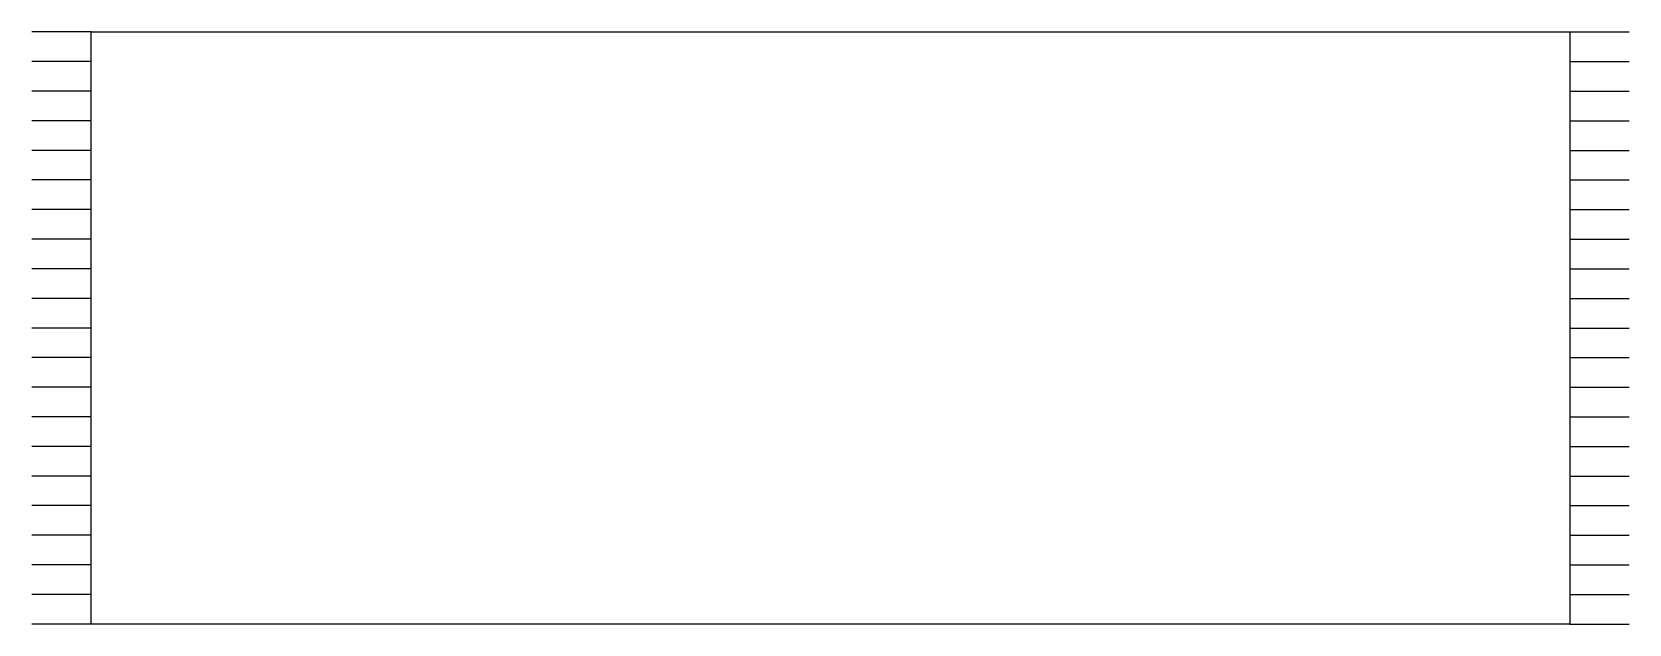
# Model space of a CAD drawing. Extents: x -0.1 to 2.6, y 0 to 1.
import ezdxf

# ---------------------------------------------------------------- set-up
doc = ezdxf.new("R2010")
doc.units = 0
doc.header["$LTSCALE"] = 0.5
doc.header["$MEASUREMENT"] = 0
doc.layers.add('A-MOBILIA', color=2, linetype='CONTINUOUS')

msp = doc.modelspace()

# ---------------------------------------------------------------- linework, layer by layer
at = {"layer": 'A-MOBILIA'}
for p, q in [((0, 1), (-0.1, 1)), ((2.5, 1), (2.6, 1)), ((0, 0.95), (-0.1, 0.95)), ((2.5, 0.95), (2.6, 0.95)), ((0, 0.9), (-0.1, 0.9)), ((2.5, 0.9), (2.6, 0.9)), ((0, 0.85), (-0.1, 0.85)), ((2.5, 0.85), (2.6, 0.85)), ((0, 0.8), (-0.1, 0.8)), ((2.5, 0.8), (2.6, 0.8)), ((0, 0.75), (-0.1, 0.75)), ((2.5, 0.75), (2.6, 0.75)), ((0, 0.7), (-0.1, 0.7)), ((2.5, 0.7), (2.6, 0.7)), ((0, 0.65), (-0.1, 0.65)), ((2.5, 0.65), (2.6, 0.65)), ((0, 0.6), (-0.1, 0.6)), ((2.5, 0.6), (2.6, 0.6)), ((0, 0.55), (-0.1, 0.55)), ((2.5, 0.55), (2.6, 0.55)), ((0, 0.5), (-0.1, 0.5)), ((2.5, 0.5), (2.6, 0.5)), ((0, 0.45), (-0.1, 0.45)), ((2.5, 0.45), (2.6, 0.45)), ((0, 0.4), (-0.1, 0.4)), ((2.5, 0.4), (2.6, 0.4)), ((0, 0.35), (-0.1, 0.35)), ((2.5, 0.35), (2.6, 0.35)), ((0, 0.3), (-0.1, 0.3)), ((2.5, 0.3), (2.6, 0.3)), ((0, 0.25), (-0.1, 0.25)), ((2.5, 0.25), (2.6, 0.25)), ((0, 0.2), (-0.1, 0.2)), ((2.5, 0.2), (2.6, 0.2)), ((0, 0.15), (-0.1, 0.15)), ((2.5, 0.15), (2.6, 0.15)), ((0, 0.1), (-0.1, 0.1)), ((2.5, 0.1), (2.6, 0.1)), ((0, 0.05), (-0.1, 0.05)), ((2.5, 0.05), (2.6, 0.05)), ((0, 0), (-0.1, 0)), ((2.5, 0), (2.6, 0))]:
    msp.add_line(p, q, dxfattribs=at)
msp.add_lwpolyline([(0, 0), (0, 1), (2.5, 1), (2.5, 0)], close=True, dxfattribs=at)

doc.saveas('drawing.dxf')
